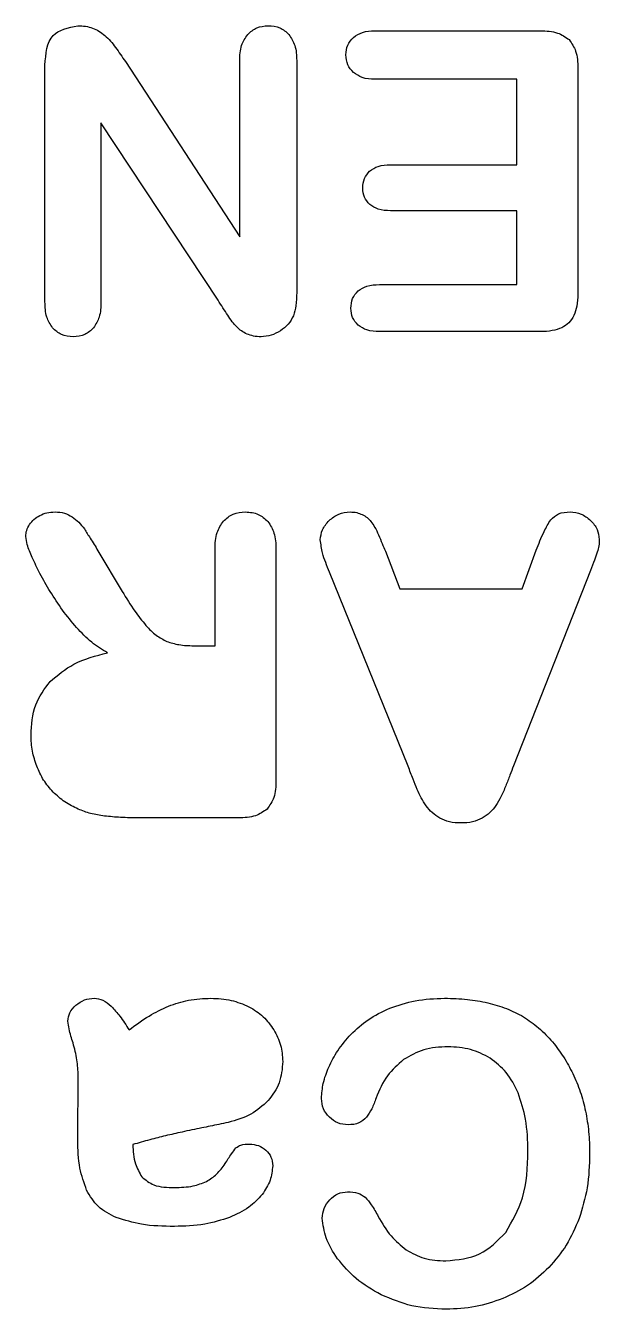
# Model space of a CAD drawing. Header units: millimetres. Extents: x -300 to 0, y -200 to 0.
# Drawn here: x -34.46 to -28, y -174 to -159.56 of the extents above; entities that cross this region are included whole.
import ezdxf

# ---------------------------------------------------------------- set-up
doc = ezdxf.new("R2010")
doc.units = ezdxf.units.MM
doc.layers.get('0').update_dxf_attribs({"linetype": 'CONTINUOUS'})

msp = doc.modelspace()

# ---------------------------------------------------------------- linework, layer by layer
for p, q in [((-30.526, -159.614), (-28.663, -159.614)), ((-34.238, -162.664), (-34.238, -160.002)), ((-33.333, -159.961), (-32.047, -161.932)), ((-32.047, -161.932), (-32.047, -159.949)), ((-31.405, -159.949), (-31.405, -162.56)), ((-28.928, -160.159), (-30.526, -160.159)), ((-28.928, -161.122), (-28.928, -160.159)), ((-28.242, -160.035), (-28.242, -162.579)), ((-32.29, -162.646), (-33.608, -160.651)), ((-33.608, -160.651), (-33.608, -162.664)), ((-30.35, -161.122), (-28.928, -161.122)), ((-28.928, -161.639), (-30.35, -161.639)), ((-28.928, -162.47), (-28.928, -161.639)), ((-30.473, -162.47), (-28.928, -162.47)), ((-28.663, -162.999), (-30.473, -162.999)), ((-33.642, -165.465), (-33.368, -165.922)), ((-32.324, -166.534), (-32.324, -165.446)), ((-31.639, -165.446), (-31.639, -168.05)), ((-30.408, -165.469), (-30.246, -165.894)), ((-28.87, -165.894), (-28.709, -165.46)), ((-30.152, -167.889), (-31.036, -165.705)), ((-28.099, -165.686), (-28.965, -167.884)), ((-30.246, -165.894), (-28.87, -165.894)), ((-32.564, -166.534), (-32.324, -166.534)), ((-32.059, -168.471), (-33.174, -168.471))]:
    msp.add_line(p, q)
for points, knots in [([(-34.238, -160.002), (-34.228, -159.873), (-34.209, -159.631), (-33.976, -159.58), (-33.869, -159.557)], [0, 0, 0, 0, 0.03467104, 0.06453116, 0.06453116, 0.06453116, 0.06453116]), ([(-33.869, -159.557), (-33.839, -159.558), (-33.783, -159.56), (-33.728, -159.576), (-33.703, -159.584)], [0, 0, 0, 0, 0.00880039, 0.01692031, 0.01692031, 0.01692031, 0.01692031]), ([(-33.703, -159.584), (-33.678, -159.594), (-33.628, -159.615), (-33.586, -159.65), (-33.564, -159.668)], [0, 0, 0, 0, 0.00790119, 0.01623579, 0.01623579, 0.01623579, 0.01623579]), ([(-31.957, -159.656), (-31.925, -159.627), (-31.859, -159.568), (-31.771, -159.561), (-31.726, -159.557)], [0, 0, 0, 0, 0.01268805, 0.02573952, 0.02573952, 0.02573952, 0.02573952]), ([(-31.726, -159.557), (-31.681, -159.56), (-31.592, -159.568), (-31.525, -159.627), (-31.493, -159.656)], [0, 0, 0, 0, 0.01333492, 0.02597625, 0.02597625, 0.02597625, 0.02597625]), ([(-33.564, -159.668), (-33.543, -159.688), (-33.499, -159.729), (-33.463, -159.777), (-33.444, -159.801)], [0, 0, 0, 0, 0.00881548, 0.01800979, 0.01800979, 0.01800979, 0.01800979]), ([(-32.047, -159.949), (-32.045, -159.891), (-32.042, -159.784), (-31.983, -159.696), (-31.957, -159.656)], [0, 0, 0, 0, 0.01717481, 0.03120134, 0.03120134, 0.03120134, 0.03120134]), ([(-31.493, -159.656), (-31.468, -159.696), (-31.411, -159.785), (-31.407, -159.891), (-31.405, -159.949)], [0, 0, 0, 0, 0.01404583, 0.03109873, 0.03109873, 0.03109873, 0.03109873]), ([(-30.851, -159.885), (-30.848, -159.847), (-30.842, -159.772), (-30.792, -159.716), (-30.768, -159.688)], [0, 0, 0, 0, 0.01110473, 0.0218199, 0.0218199, 0.0218199, 0.0218199]), ([(-30.768, -159.688), (-30.735, -159.667), (-30.662, -159.619), (-30.574, -159.616), (-30.526, -159.614)], [0, 0, 0, 0, 0.01152055, 0.02578149, 0.02578149, 0.02578149, 0.02578149]), ([(-28.663, -159.614), (-28.596, -159.616), (-28.478, -159.619), (-28.382, -159.685), (-28.339, -159.714)], [0, 0, 0, 0, 0.0194368, 0.03445638, 0.03445638, 0.03445638, 0.03445638]), ([(-28.339, -159.714), (-28.311, -159.756), (-28.247, -159.852), (-28.244, -159.969), (-28.242, -160.035)], [0, 0, 0, 0, 0.01488417, 0.03414183, 0.03414183, 0.03414183, 0.03414183]), ([(-33.444, -159.801), (-33.425, -159.828), (-33.388, -159.881), (-33.352, -159.934), (-33.333, -159.961)], [0, 0, 0, 0, 0.00965549, 0.01940571, 0.01940571, 0.01940571, 0.01940571]), ([(-30.768, -160.083), (-30.792, -160.056), (-30.842, -159.999), (-30.848, -159.924), (-30.851, -159.885)], [0, 0, 0, 0, 0.01066829, 0.02205666, 0.02205666, 0.02205666, 0.02205666]), ([(-30.526, -160.159), (-30.574, -160.158), (-30.663, -160.155), (-30.736, -160.105), (-30.768, -160.083)], [0, 0, 0, 0, 0.0142685, 0.02587336, 0.02587336, 0.02587336, 0.02587336]), ([(-30.586, -161.194), (-30.554, -161.173), (-30.483, -161.126), (-30.398, -161.123), (-30.35, -161.122)], [0, 0, 0, 0, 0.01108316, 0.02505047, 0.02505047, 0.02505047, 0.02505047]), ([(-30.662, -161.383), (-30.659, -161.346), (-30.653, -161.275), (-30.608, -161.22), (-30.586, -161.194)], [0, 0, 0, 0, 0.01067588, 0.0208573, 0.0208573, 0.0208573, 0.0208573]), ([(-30.583, -161.568), (-30.606, -161.542), (-30.653, -161.49), (-30.659, -161.419), (-30.662, -161.383)], [0, 0, 0, 0, 0.00999767, 0.02057059, 0.02057059, 0.02057059, 0.02057059]), ([(-30.35, -161.639), (-30.397, -161.638), (-30.482, -161.635), (-30.552, -161.588), (-30.583, -161.568)], [0, 0, 0, 0, 0.0137956, 0.02482829, 0.02482829, 0.02482829, 0.02482829]), ([(-30.715, -162.542), (-30.683, -162.521), (-30.609, -162.474), (-30.522, -162.472), (-30.473, -162.47)], [0, 0, 0, 0, 0.01133643, 0.02570455, 0.02570455, 0.02570455, 0.02570455]), ([(-31.405, -162.56), (-31.406, -162.61), (-31.407, -162.699), (-31.432, -162.784), (-31.442, -162.821)], [0, 0, 0, 0, 0.01486205, 0.02645303, 0.02645303, 0.02645303, 0.02645303]), ([(-30.796, -162.736), (-30.793, -162.698), (-30.787, -162.624), (-30.739, -162.569), (-30.715, -162.542)], [0, 0, 0, 0, 0.01103735, 0.02151107, 0.02151107, 0.02151107, 0.02151107]), ([(-28.242, -162.579), (-28.243, -162.624), (-28.245, -162.706), (-28.274, -162.784), (-28.286, -162.819)], [0, 0, 0, 0, 0.01343537, 0.02455328, 0.02455328, 0.02455328, 0.02455328]), ([(-34.153, -162.957), (-34.178, -162.918), (-34.234, -162.829), (-34.236, -162.723), (-34.238, -162.664)], [0, 0, 0, 0, 0.01376079, 0.03103535, 0.03103535, 0.03103535, 0.03103535]), ([(-33.608, -162.664), (-33.609, -162.723), (-33.612, -162.828), (-33.667, -162.918), (-33.691, -162.957)], [0, 0, 0, 0, 0.01726753, 0.03094856, 0.03094856, 0.03094856, 0.03094856]), ([(-32.181, -162.814), (-32.199, -162.787), (-32.236, -162.731), (-32.271, -162.674), (-32.29, -162.646)], [0, 0, 0, 0, 0.00984551, 0.02004478, 0.02004478, 0.02004478, 0.02004478]), ([(-30.715, -162.925), (-30.739, -162.899), (-30.787, -162.845), (-30.793, -162.773), (-30.796, -162.736)], [0, 0, 0, 0, 0.01028626, 0.02109669, 0.02109669, 0.02109669, 0.02109669]), ([(-32.079, -162.946), (-32.097, -162.927), (-32.135, -162.886), (-32.165, -162.839), (-32.181, -162.814)], [0, 0, 0, 0, 0.00773177, 0.01664969, 0.01664969, 0.01664969, 0.01664969]), ([(-31.442, -162.821), (-31.46, -162.854), (-31.495, -162.922), (-31.556, -162.967), (-31.588, -162.99)], [0, 0, 0, 0, 0.01106767, 0.02253042, 0.02253042, 0.02253042, 0.02253042]), ([(-28.286, -162.819), (-28.303, -162.848), (-28.336, -162.906), (-28.394, -162.939), (-28.422, -162.955)], [0, 0, 0, 0, 0.00987808, 0.01959556, 0.01959556, 0.01959556, 0.01959556]), ([(-33.92, -163.057), (-33.966, -163.053), (-34.055, -163.046), (-34.121, -162.986), (-34.153, -162.957)], [0, 0, 0, 0, 0.0134484, 0.02599665, 0.02599665, 0.02599665, 0.02599665]), ([(-33.691, -162.957), (-33.722, -162.986), (-33.787, -163.046), (-33.875, -163.053), (-33.92, -163.057)], [0, 0, 0, 0, 0.01245551, 0.02556365, 0.02556365, 0.02556365, 0.02556365]), ([(-31.964, -163.027), (-31.986, -163.016), (-32.028, -162.995), (-32.062, -162.962), (-32.079, -162.946)], [0, 0, 0, 0, 0.00715906, 0.01415819, 0.01415819, 0.01415819, 0.01415819]), ([(-31.807, -163.057), (-31.836, -163.056), (-31.89, -163.054), (-31.94, -163.035), (-31.964, -163.027)], [0, 0, 0, 0, 0.0085751, 0.01607775, 0.01607775, 0.01607775, 0.01607775]), ([(-31.588, -162.99), (-31.622, -163.009), (-31.69, -163.048), (-31.768, -163.054), (-31.807, -163.057)], [0, 0, 0, 0, 0.01169523, 0.02318813, 0.02318813, 0.02318813, 0.02318813]), ([(-30.473, -162.999), (-30.522, -162.998), (-30.61, -162.995), (-30.683, -162.947), (-30.715, -162.925)], [0, 0, 0, 0, 0.01437542, 0.02579489, 0.02579489, 0.02579489, 0.02579489]), ([(-28.422, -162.955), (-28.458, -162.968), (-28.535, -162.996), (-28.618, -162.998), (-28.663, -162.999)], [0, 0, 0, 0, 0.01122829, 0.02454857, 0.02454857, 0.02454857, 0.02454857]), ([(-34.411, -165.169), (-34.396, -165.149), (-34.364, -165.107), (-34.319, -165.081), (-34.296, -165.068)], [0, 0, 0, 0, 0.00761258, 0.01552054, 0.01552054, 0.01552054, 0.01552054]), ([(-34.296, -165.068), (-34.27, -165.056), (-34.215, -165.032), (-34.156, -165.03), (-34.125, -165.028)], [0, 0, 0, 0, 0.00849156, 0.01766359, 0.01766359, 0.01766359, 0.01766359]), ([(-34.125, -165.028), (-34.089, -165.03), (-34.02, -165.034), (-33.96, -165.068), (-33.931, -165.084)], [0, 0, 0, 0, 0.01071002, 0.02041761, 0.02041761, 0.02041761, 0.02041761]), ([(-33.931, -165.084), (-33.906, -165.103), (-33.854, -165.142), (-33.815, -165.194), (-33.795, -165.22)], [0, 0, 0, 0, 0.00951102, 0.01934706, 0.01934706, 0.01934706, 0.01934706]), ([(-32.23, -165.13), (-32.195, -165.1), (-32.124, -165.039), (-32.03, -165.032), (-31.983, -165.028)], [0, 0, 0, 0, 0.01330579, 0.02733216, 0.02733216, 0.02733216, 0.02733216]), ([(-31.983, -165.028), (-31.932, -165.032), (-31.835, -165.039), (-31.763, -165.104), (-31.729, -165.135)], [0, 0, 0, 0, 0.01478518, 0.0282457, 0.0282457, 0.0282457, 0.0282457]), ([(-31.041, -165.125), (-31.006, -165.097), (-30.938, -165.04), (-30.849, -165.032), (-30.805, -165.028)], [0, 0, 0, 0, 0.01296686, 0.02600748, 0.02600748, 0.02600748, 0.02600748]), ([(-30.805, -165.028), (-30.78, -165.029), (-30.732, -165.031), (-30.687, -165.05), (-30.667, -165.058)], [0, 0, 0, 0, 0.00754073, 0.01427694, 0.01427694, 0.01427694, 0.01427694]), ([(-30.667, -165.058), (-30.648, -165.068), (-30.612, -165.088), (-30.584, -165.119), (-30.57, -165.135)], [0, 0, 0, 0, 0.00624658, 0.01240942, 0.01240942, 0.01240942, 0.01240942]), ([(-28.547, -165.116), (-28.519, -165.091), (-28.458, -165.034), (-28.374, -165.03), (-28.328, -165.028)], [0, 0, 0, 0, 0.01101262, 0.02429684, 0.02429684, 0.02429684, 0.02429684]), ([(-28.328, -165.028), (-28.286, -165.033), (-28.2, -165.041), (-28.133, -165.095), (-28.099, -165.123)], [0, 0, 0, 0, 0.01240622, 0.02522867, 0.02522867, 0.02522867, 0.02522867]), ([(-34.455, -165.303), (-34.453, -165.28), (-34.448, -165.232), (-34.424, -165.191), (-34.411, -165.169)], [0, 0, 0, 0, 0.00678448, 0.0142444, 0.0142444, 0.0142444, 0.0142444]), ([(-33.795, -165.22), (-33.773, -165.254), (-33.721, -165.335), (-33.671, -165.417), (-33.642, -165.465)], [0, 0, 0, 0, 0.01220016, 0.02883005, 0.02883005, 0.02883005, 0.02883005]), ([(-32.324, -165.446), (-32.323, -165.382), (-32.319, -165.267), (-32.257, -165.172), (-32.23, -165.13)], [0, 0, 0, 0, 0.01879243, 0.03359266, 0.03359266, 0.03359266, 0.03359266]), ([(-31.729, -165.135), (-31.702, -165.177), (-31.644, -165.272), (-31.64, -165.384), (-31.639, -165.446)], [0, 0, 0, 0, 0.01473984, 0.03294511, 0.03294511, 0.03294511, 0.03294511]), ([(-31.14, -165.342), (-31.135, -165.303), (-31.125, -165.221), (-31.07, -165.158), (-31.041, -165.125)], [0, 0, 0, 0, 0.01158171, 0.02436342, 0.02436342, 0.02436342, 0.02436342]), ([(-30.57, -165.135), (-30.555, -165.155), (-30.523, -165.204), (-30.498, -165.257), (-30.484, -165.287)], [0, 0, 0, 0, 0.00755664, 0.01749426, 0.01749426, 0.01749426, 0.01749426]), ([(-28.709, -165.46), (-28.682, -165.388), (-28.638, -165.268), (-28.573, -165.159), (-28.547, -165.116)], [0, 0, 0, 0, 0.02303402, 0.03807529, 0.03807529, 0.03807529, 0.03807529]), ([(-28.099, -165.123), (-28.07, -165.155), (-28.015, -165.216), (-28.005, -165.298), (-28, -165.338)], [0, 0, 0, 0, 0.01254826, 0.02418633, 0.02418633, 0.02418633, 0.02418633]), ([(-34.381, -165.539), (-34.402, -165.491), (-34.436, -165.415), (-34.45, -165.334), (-34.455, -165.303)], [0, 0, 0, 0, 0.01545668, 0.02476123, 0.02476123, 0.02476123, 0.02476123]), ([(-31.036, -165.705), (-31.066, -165.634), (-31.115, -165.517), (-31.133, -165.392), (-31.14, -165.342)], [0, 0, 0, 0, 0.02289534, 0.03784081, 0.03784081, 0.03784081, 0.03784081]), ([(-30.484, -165.287), (-30.47, -165.319), (-30.445, -165.38), (-30.42, -165.441), (-30.408, -165.469)], [0, 0, 0, 0, 0.01058015, 0.01976613, 0.01976613, 0.01976613, 0.01976613]), ([(-28, -165.338), (-28.001, -165.361), (-28.003, -165.41), (-28.016, -165.457), (-28.023, -165.481)], [0, 0, 0, 0, 0.00706513, 0.0145409, 0.0145409, 0.0145409, 0.0145409]), ([(-28.023, -165.481), (-28.033, -165.51), (-28.056, -165.58), (-28.084, -165.647), (-28.099, -165.686)], [0, 0, 0, 0, 0.00934567, 0.0219183, 0.0219183, 0.0219183, 0.0219183]), ([(-34.178, -165.924), (-34.218, -165.857), (-34.294, -165.733), (-34.354, -165.6), (-34.381, -165.539)], [0, 0, 0, 0, 0.02337423, 0.04361572, 0.04361572, 0.04361572, 0.04361572]), ([(-33.883, -166.328), (-33.936, -166.264), (-34.044, -166.136), (-34.133, -165.995), (-34.178, -165.924)], [0, 0, 0, 0, 0.02508595, 0.05010646, 0.05010646, 0.05010646, 0.05010646]), ([(-33.368, -165.922), (-33.323, -165.997), (-33.243, -166.131), (-33.145, -166.252), (-33.102, -166.305)], [0, 0, 0, 0, 0.02622852, 0.04667468, 0.04667468, 0.04667468, 0.04667468]), ([(-33.534, -166.614), (-33.595, -166.577), (-33.725, -166.498), (-33.828, -166.386), (-33.883, -166.328)], [0, 0, 0, 0, 0.02149898, 0.0452944, 0.0452944, 0.0452944, 0.0452944]), ([(-33.102, -166.305), (-33.065, -166.345), (-32.997, -166.418), (-32.908, -166.464), (-32.867, -166.485)], [0, 0, 0, 0, 0.01608534, 0.02984544, 0.02984544, 0.02984544, 0.02984544]), ([(-32.867, -166.485), (-32.822, -166.499), (-32.724, -166.53), (-32.62, -166.532), (-32.564, -166.534)], [0, 0, 0, 0, 0.01404258, 0.03076698, 0.03076698, 0.03076698, 0.03076698]), ([(-34.18, -166.935), (-34.095, -166.864), (-33.905, -166.707), (-33.665, -166.647), (-33.534, -166.614)], [0, 0, 0, 0, 0.03303154, 0.07298522, 0.07298522, 0.07298522, 0.07298522]), ([(-34.395, -167.54), (-34.388, -167.423), (-34.375, -167.2), (-34.243, -167.02), (-34.18, -166.935)], [0, 0, 0, 0, 0.03447384, 0.06542719, 0.06542719, 0.06542719, 0.06542719]), ([(-34.33, -167.889), (-34.349, -167.833), (-34.387, -167.72), (-34.393, -167.601), (-34.395, -167.54)], [0, 0, 0, 0, 0.01759258, 0.03561537, 0.03561537, 0.03561537, 0.03561537]), ([(-34.146, -168.18), (-34.184, -168.136), (-34.261, -168.049), (-34.307, -167.942), (-34.33, -167.889)], [0, 0, 0, 0, 0.01725283, 0.03465027, 0.03465027, 0.03465027, 0.03465027]), ([(-30.048, -168.15), (-30.064, -168.112), (-30.1, -168.025), (-30.133, -167.938), (-30.152, -167.889)], [0, 0, 0, 0, 0.01229398, 0.02808226, 0.02808226, 0.02808226, 0.02808226]), ([(-28.965, -167.884), (-28.979, -167.919), (-29.008, -167.994), (-29.037, -168.07), (-29.053, -168.11)], [0, 0, 0, 0, 0.01114716, 0.02426676, 0.02426676, 0.02426676, 0.02426676]), ([(-31.639, -168.05), (-31.64, -168.116), (-31.643, -168.234), (-31.709, -168.329), (-31.738, -168.371)], [0, 0, 0, 0, 0.01926501, 0.03423454, 0.03423454, 0.03423454, 0.03423454]), ([(-29.053, -168.11), (-29.07, -168.152), (-29.101, -168.228), (-29.144, -168.299), (-29.164, -168.332)], [0, 0, 0, 0, 0.013385, 0.02481073, 0.02481073, 0.02481073, 0.02481073]), ([(-33.864, -168.371), (-33.916, -168.347), (-34.019, -168.297), (-34.104, -168.219), (-34.146, -168.18)], [0, 0, 0, 0, 0.01707129, 0.03423829, 0.03423829, 0.03423829, 0.03423829]), ([(-29.949, -168.334), (-29.968, -168.305), (-30.006, -168.247), (-30.034, -168.182), (-30.048, -168.15)], [0, 0, 0, 0, 0.01044367, 0.02100544, 0.02100544, 0.02100544, 0.02100544]), ([(-33.569, -168.45), (-33.621, -168.442), (-33.723, -168.428), (-33.818, -168.39), (-33.864, -168.371)], [0, 0, 0, 0, 0.01584877, 0.03067217, 0.03067217, 0.03067217, 0.03067217]), ([(-31.738, -168.371), (-31.78, -168.4), (-31.876, -168.466), (-31.993, -168.469), (-32.059, -168.471)], [0, 0, 0, 0, 0.01496948, 0.03423455, 0.03423455, 0.03423455, 0.03423455]), ([(-29.794, -168.473), (-29.824, -168.454), (-29.884, -168.417), (-29.927, -168.362), (-29.949, -168.334)], [0, 0, 0, 0, 0.0106484, 0.02091583, 0.02091583, 0.02091583, 0.02091583]), ([(-29.164, -168.332), (-29.185, -168.36), (-29.228, -168.416), (-29.288, -168.454), (-29.318, -168.473)], [0, 0, 0, 0, 0.01047381, 0.02106152, 0.02106152, 0.02106152, 0.02106152]), ([(-33.174, -168.471), (-33.245, -168.47), (-33.377, -168.469), (-33.508, -168.456), (-33.569, -168.45)], [0, 0, 0, 0, 0.02141957, 0.03955229, 0.03955229, 0.03955229, 0.03955229]), ([(-29.556, -168.528), (-29.6, -168.527), (-29.684, -168.524), (-29.759, -168.489), (-29.794, -168.473)], [0, 0, 0, 0, 0.01317493, 0.02463286, 0.02463286, 0.02463286, 0.02463286]), ([(-29.318, -168.473), (-29.354, -168.489), (-29.429, -168.523), (-29.512, -168.527), (-29.556, -168.528)], [0, 0, 0, 0, 0.0115656, 0.02462575, 0.02462575, 0.02462575, 0.02462575]), ([(-33.89, -170.578), (-33.859, -170.556), (-33.797, -170.51), (-33.722, -170.503), (-33.684, -170.5)], [0, 0, 0, 0, 0.01129452, 0.02237824, 0.02237824, 0.02237824, 0.02237824]), ([(-33.684, -170.5), (-33.651, -170.505), (-33.578, -170.515), (-33.522, -170.564), (-33.492, -170.59)], [0, 0, 0, 0, 0.00989825, 0.02157291, 0.02157291, 0.02157291, 0.02157291]), ([(-32.848, -170.588), (-32.774, -170.562), (-32.619, -170.509), (-32.455, -170.503), (-32.37, -170.5)], [0, 0, 0, 0, 0.02350724, 0.04882508, 0.04882508, 0.04882508, 0.04882508]), ([(-32.37, -170.5), (-32.293, -170.503), (-32.145, -170.51), (-32.009, -170.567), (-31.943, -170.595)], [0, 0, 0, 0, 0.02292096, 0.04406124, 0.04406124, 0.04406124, 0.04406124]), ([(-30.359, -170.613), (-30.265, -170.58), (-30.064, -170.511), (-29.852, -170.504), (-29.741, -170.5)], [0, 0, 0, 0, 0.02996948, 0.06321992, 0.06321992, 0.06321992, 0.06321992]), ([(-29.741, -170.5), (-29.655, -170.502), (-29.491, -170.505), (-29.331, -170.536), (-29.254, -170.551)], [0, 0, 0, 0, 0.02560044, 0.04905664, 0.04905664, 0.04905664, 0.04905664]), ([(-29.254, -170.551), (-29.183, -170.57), (-29.044, -170.607), (-28.917, -170.675), (-28.854, -170.708)], [0, 0, 0, 0, 0.02192611, 0.04304171, 0.04304171, 0.04304171, 0.04304171]), ([(-33.982, -170.756), (-33.977, -170.724), (-33.967, -170.654), (-33.916, -170.605), (-33.89, -170.578)], [0, 0, 0, 0, 0.00957505, 0.02052756, 0.02052756, 0.02052756, 0.02052756]), ([(-33.492, -170.59), (-33.459, -170.627), (-33.384, -170.709), (-33.324, -170.803), (-33.292, -170.856)], [0, 0, 0, 0, 0.01489364, 0.0333512, 0.0333512, 0.0333512, 0.0333512]), ([(-33.292, -170.856), (-33.218, -170.801), (-33.079, -170.697), (-32.922, -170.623), (-32.848, -170.588)], [0, 0, 0, 0, 0.02737789, 0.05190077, 0.05190077, 0.05190077, 0.05190077]), ([(-31.943, -170.595), (-31.886, -170.629), (-31.775, -170.697), (-31.699, -170.803), (-31.662, -170.856)], [0, 0, 0, 0, 0.01976013, 0.03875344, 0.03875344, 0.03875344, 0.03875344]), ([(-30.796, -170.906), (-30.733, -170.848), (-30.603, -170.728), (-30.443, -170.652), (-30.359, -170.613)], [0, 0, 0, 0, 0.02539958, 0.05284954, 0.05284954, 0.05284954, 0.05284954]), ([(-28.854, -170.708), (-28.795, -170.747), (-28.675, -170.829), (-28.577, -170.937), (-28.526, -170.992)], [0, 0, 0, 0, 0.02118364, 0.04350845, 0.04350845, 0.04350845, 0.04350845]), ([(-33.922, -171.003), (-33.939, -170.951), (-33.965, -170.87), (-33.977, -170.786), (-33.982, -170.756)], [0, 0, 0, 0, 0.01638746, 0.02545869, 0.02545869, 0.02545869, 0.02545869]), ([(-31.662, -170.856), (-31.633, -170.911), (-31.575, -171.023), (-31.566, -171.148), (-31.562, -171.211)], [0, 0, 0, 0, 0.01863636, 0.03727203, 0.03727203, 0.03727203, 0.03727203]), ([(-33.864, -171.375), (-33.867, -171.314), (-33.872, -171.188), (-33.905, -171.066), (-33.922, -171.003)], [0, 0, 0, 0, 0.01823825, 0.0377145, 0.0377145, 0.0377145, 0.0377145]), ([(-31.045, -171.276), (-31.014, -171.212), (-30.947, -171.078), (-30.848, -170.965), (-30.796, -170.906)], [0, 0, 0, 0, 0.0211801, 0.04474278, 0.04474278, 0.04474278, 0.04474278]), ([(-28.526, -170.992), (-28.483, -171.047), (-28.396, -171.158), (-28.331, -171.284), (-28.298, -171.347)], [0, 0, 0, 0, 0.02092925, 0.04234999, 0.04234999, 0.04234999, 0.04234999]), ([(-29.704, -171.045), (-29.797, -171.05), (-29.975, -171.059), (-30.129, -171.148), (-30.203, -171.19)], [0, 0, 0, 0, 0.02748433, 0.05260216, 0.05260216, 0.05260216, 0.05260216]), ([(-29.228, -171.174), (-29.3, -171.136), (-29.449, -171.059), (-29.617, -171.05), (-29.704, -171.045)], [0, 0, 0, 0, 0.02408618, 0.04980135, 0.04980135, 0.04980135, 0.04980135]), ([(-31.562, -171.211), (-31.569, -171.294), (-31.581, -171.456), (-31.678, -171.587), (-31.726, -171.652)], [0, 0, 0, 0, 0.02430089, 0.04789956, 0.04789956, 0.04789956, 0.04789956]), ([(-31.126, -171.627), (-31.122, -171.57), (-31.113, -171.449), (-31.069, -171.336), (-31.045, -171.276)], [0, 0, 0, 0, 0.01697421, 0.0361935, 0.0361935, 0.0361935, 0.0361935]), ([(-30.203, -171.19), (-30.267, -171.247), (-30.404, -171.367), (-30.475, -171.534), (-30.512, -171.622)], [0, 0, 0, 0, 0.02558978, 0.05372766, 0.05372766, 0.05372766, 0.05372766]), ([(-28.914, -171.564), (-28.953, -171.484), (-29.029, -171.33), (-29.164, -171.224), (-29.228, -171.174)], [0, 0, 0, 0, 0.02644005, 0.05067495, 0.05067495, 0.05067495, 0.05067495]), ([(-33.866, -171.719), (-33.866, -171.665), (-33.866, -171.55), (-33.865, -171.435), (-33.864, -171.375)], [0, 0, 0, 0, 0.01633422, 0.03440068, 0.03440068, 0.03440068, 0.03440068]), ([(-28.298, -171.347), (-28.268, -171.415), (-28.208, -171.552), (-28.173, -171.697), (-28.155, -171.77)], [0, 0, 0, 0, 0.02211127, 0.04468361, 0.04468361, 0.04468361, 0.04468361]), ([(-28.803, -172.222), (-28.806, -172.101), (-28.812, -171.876), (-28.882, -171.662), (-28.914, -171.564)], [0, 0, 0, 0, 0.03629488, 0.06704844, 0.06704844, 0.06704844, 0.06704844]), ([(-33.869, -172.095), (-33.869, -172.027), (-33.869, -171.902), (-33.867, -171.776), (-33.866, -171.719)], [0, 0, 0, 0, 0.02048983, 0.03763288, 0.03763288, 0.03763288, 0.03763288]), ([(-31.726, -171.652), (-31.788, -171.708), (-31.918, -171.826), (-32.088, -171.873), (-32.176, -171.897)], [0, 0, 0, 0, 0.02470861, 0.05189416, 0.05189416, 0.05189416, 0.05189416]), ([(-31.038, -171.839), (-31.064, -171.809), (-31.116, -171.747), (-31.122, -171.667), (-31.126, -171.627)], [0, 0, 0, 0, 0.0116229, 0.02348637, 0.02348637, 0.02348637, 0.02348637]), ([(-30.512, -171.622), (-30.526, -171.663), (-30.554, -171.74), (-30.599, -171.808), (-30.62, -171.839)], [0, 0, 0, 0, 0.01307593, 0.02435158, 0.02435158, 0.02435158, 0.02435158]), ([(-30.828, -171.924), (-30.868, -171.921), (-30.946, -171.914), (-31.008, -171.864), (-31.038, -171.839)], [0, 0, 0, 0, 0.0115692, 0.023143, 0.023143, 0.023143, 0.023143]), ([(-30.62, -171.839), (-30.647, -171.864), (-30.705, -171.918), (-30.785, -171.922), (-30.828, -171.924)], [0, 0, 0, 0, 0.01058565, 0.02312049, 0.02312049, 0.02312049, 0.02312049]), ([(-28.155, -171.77), (-28.141, -171.847), (-28.114, -172.004), (-28.11, -172.164), (-28.109, -172.245)], [0, 0, 0, 0, 0.02334537, 0.04784488, 0.04784488, 0.04784488, 0.04784488]), ([(-32.474, -171.959), (-32.548, -171.974), (-32.684, -172.002), (-32.819, -172.033), (-32.881, -172.047)], [0, 0, 0, 0, 0.02252646, 0.04157049, 0.04157049, 0.04157049, 0.04157049]), ([(-32.176, -171.897), (-32.211, -171.904), (-32.31, -171.926), (-32.41, -171.946), (-32.474, -171.959)], [0, 0, 0, 0, 0.01068664, 0.03042793, 0.03042793, 0.03042793, 0.03042793]), ([(-33.769, -172.659), (-33.798, -172.577), (-33.863, -172.395), (-33.867, -172.202), (-33.869, -172.095)], [0, 0, 0, 0, 0.02580083, 0.05752735, 0.05752735, 0.05752735, 0.05752735]), ([(-32.881, -172.047), (-32.94, -172.062), (-33.064, -172.093), (-33.186, -172.128), (-33.25, -172.146)], [0, 0, 0, 0, 0.01835248, 0.03825239, 0.03825239, 0.03825239, 0.03825239]), ([(-33.25, -172.146), (-33.246, -172.22), (-33.238, -172.349), (-33.175, -172.462), (-33.148, -172.511)], [0, 0, 0, 0, 0.02181026, 0.03828236, 0.03828236, 0.03828236, 0.03828236]), ([(-32.089, -172.183), (-32.071, -172.171), (-32.025, -172.141), (-31.97, -172.141), (-31.936, -172.141)], [0, 0, 0, 0, 0.00635734, 0.01610941, 0.01610941, 0.01610941, 0.01610941]), ([(-31.936, -172.141), (-31.902, -172.144), (-31.834, -172.15), (-31.779, -172.189), (-31.752, -172.208)], [0, 0, 0, 0, 0.01006756, 0.01997637, 0.01997637, 0.01997637, 0.01997637]), ([(-32.211, -172.361), (-32.187, -172.323), (-32.149, -172.262), (-32.105, -172.205), (-32.089, -172.183)], [0, 0, 0, 0, 0.01333491, 0.02158872, 0.02158872, 0.02158872, 0.02158872]), ([(-31.752, -172.208), (-31.729, -172.233), (-31.685, -172.283), (-31.679, -172.35), (-31.675, -172.384)], [0, 0, 0, 0, 0.00970909, 0.01959096, 0.01959096, 0.01959096, 0.01959096]), ([(-29.053, -173.134), (-28.98, -173.008), (-28.819, -172.727), (-28.809, -172.401), (-28.803, -172.222)], [0, 0, 0, 0, 0.04311108, 0.09583085, 0.09583085, 0.09583085, 0.09583085]), ([(-28.109, -172.245), (-28.112, -172.375), (-28.12, -172.625), (-28.192, -172.863), (-28.226, -172.977)], [0, 0, 0, 0, 0.03884028, 0.07441132, 0.07441132, 0.07441132, 0.07441132]), ([(-32.419, -172.562), (-32.38, -172.536), (-32.298, -172.482), (-32.241, -172.402), (-32.211, -172.361)], [0, 0, 0, 0, 0.01397921, 0.0291146, 0.0291146, 0.0291146, 0.0291146]), ([(-31.675, -172.384), (-31.681, -172.44), (-31.693, -172.557), (-31.759, -172.656), (-31.793, -172.707)], [0, 0, 0, 0, 0.01665402, 0.03486804, 0.03486804, 0.03486804, 0.03486804]), ([(-33.148, -172.511), (-33.105, -172.545), (-32.999, -172.628), (-32.862, -172.628), (-32.781, -172.629)], [0, 0, 0, 0, 0.01618504, 0.03951629, 0.03951629, 0.03951629, 0.03951629]), ([(-32.781, -172.629), (-32.71, -172.628), (-32.585, -172.626), (-32.469, -172.581), (-32.419, -172.562)], [0, 0, 0, 0, 0.02113332, 0.03712206, 0.03712206, 0.03712206, 0.03712206]), ([(-33.435, -172.968), (-33.508, -172.932), (-33.65, -172.861), (-33.73, -172.725), (-33.769, -172.659)], [0, 0, 0, 0, 0.0238483, 0.04646633, 0.04646633, 0.04646633, 0.04646633]), ([(-31.793, -172.707), (-31.841, -172.758), (-31.945, -172.87), (-32.085, -172.932), (-32.16, -172.966)], [0, 0, 0, 0, 0.02078037, 0.04531039, 0.04531039, 0.04531039, 0.04531039]), ([(-31.034, -172.767), (-31.005, -172.741), (-30.948, -172.689), (-30.871, -172.681), (-30.833, -172.677)], [0, 0, 0, 0, 0.01139393, 0.02253241, 0.02253241, 0.02253241, 0.02253241]), ([(-30.833, -172.677), (-30.793, -172.679), (-30.721, -172.681), (-30.661, -172.721), (-30.634, -172.739)], [0, 0, 0, 0, 0.01164826, 0.02118425, 0.02118425, 0.02118425, 0.02118425]), ([(-30.634, -172.739), (-30.61, -172.767), (-30.554, -172.833), (-30.513, -172.91), (-30.489, -172.954)], [0, 0, 0, 0, 0.01091613, 0.02600176, 0.02600176, 0.02600176, 0.02600176]), ([(-31.117, -172.975), (-31.113, -172.937), (-31.106, -172.859), (-31.058, -172.798), (-31.034, -172.767)], [0, 0, 0, 0, 0.01127492, 0.02280228, 0.02280228, 0.02280228, 0.02280228]), ([(-32.781, -173.067), (-32.906, -173.066), (-33.129, -173.062), (-33.341, -172.997), (-33.435, -172.968)], [0, 0, 0, 0, 0.03719534, 0.0663849, 0.0663849, 0.0663849, 0.0663849]), ([(-32.16, -172.966), (-32.253, -172.995), (-32.455, -173.06), (-32.667, -173.065), (-32.781, -173.067)], [0, 0, 0, 0, 0.02901134, 0.06321689, 0.06321689, 0.06321689, 0.06321689]), ([(-30.946, -173.43), (-30.996, -173.354), (-31.087, -173.215), (-31.108, -173.05), (-31.117, -172.975)], [0, 0, 0, 0, 0.02665714, 0.04917184, 0.04917184, 0.04917184, 0.04917184]), ([(-30.489, -172.954), (-30.444, -173.031), (-30.361, -173.176), (-30.233, -173.281), (-30.172, -173.33)], [0, 0, 0, 0, 0.02639724, 0.04951791, 0.04951791, 0.04951791, 0.04951791]), ([(-28.226, -172.977), (-28.27, -173.08), (-28.355, -173.282), (-28.498, -173.448), (-28.568, -173.529)], [0, 0, 0, 0, 0.03329991, 0.06525743, 0.06525743, 0.06525743, 0.06525743]), ([(-29.727, -173.455), (-29.594, -173.442), (-29.33, -173.417), (-29.144, -173.228), (-29.053, -173.134)], [0, 0, 0, 0, 0.03881637, 0.07683953, 0.07683953, 0.07683953, 0.07683953]), ([(-30.454, -173.836), (-30.553, -173.78), (-30.742, -173.674), (-30.88, -173.509), (-30.946, -173.43)], [0, 0, 0, 0, 0.03376384, 0.0642679, 0.0642679, 0.0642679, 0.0642679]), ([(-30.172, -173.33), (-30.107, -173.367), (-29.968, -173.443), (-29.81, -173.451), (-29.727, -173.455)], [0, 0, 0, 0, 0.02220782, 0.04682053, 0.04682053, 0.04682053, 0.04682053]), ([(-28.568, -173.529), (-28.645, -173.601), (-28.799, -173.746), (-28.991, -173.835), (-29.087, -173.88)], [0, 0, 0, 0, 0.03149677, 0.06304808, 0.06304808, 0.06304808, 0.06304808]), ([(-29.722, -174), (-29.854, -173.994), (-30.107, -173.983), (-30.341, -173.884), (-30.454, -173.836)], [0, 0, 0, 0, 0.03905957, 0.07553577, 0.07553577, 0.07553577, 0.07553577]), ([(-29.087, -173.88), (-29.189, -173.915), (-29.395, -173.986), (-29.612, -173.995), (-29.722, -174)], [0, 0, 0, 0, 0.0320541, 0.06491737, 0.06491737, 0.06491737, 0.06491737])]:
    msp.add_open_spline(points, degree=3, knots=knots)

doc.saveas('drawing.dxf')
